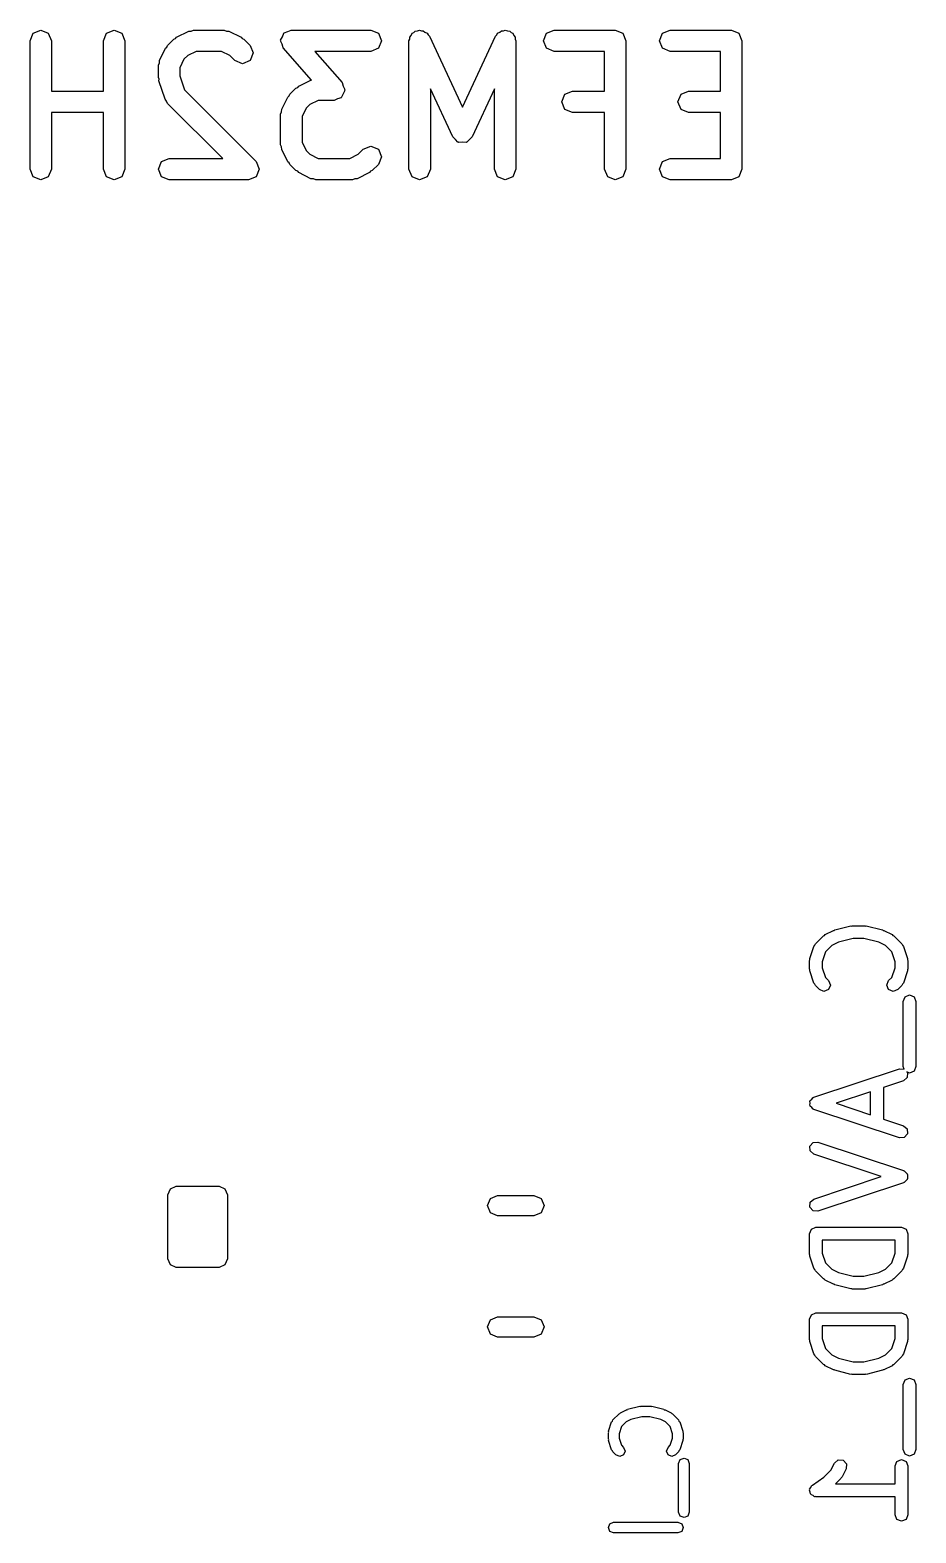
# Model space of a CAD drawing. Extents: x 43 to 429, y -149 to -20.
# Drawn here: x 390.79 to 396.05, y -47.81 to -38.89 of the extents above; entities that cross this region are included whole.
import ezdxf

# ---------------------------------------------------------------- set-up
doc = ezdxf.new("R2010")
doc.units = 0
doc.layers.add('BLACK', color=7, linetype='CONTINUOUS')

msp = doc.modelspace()

# ---------------------------------------------------------------- linework, layer by layer
at = {"layer": 'BLACK', "linetype": 'CONTINUOUS'}
for p, q in [((390.807, -38.9078), (390.852, -38.8892)), ((390.852, -38.8892), (390.896, -38.9078)), ((391.242, -38.9078), (391.287, -38.8892)), ((391.287, -38.8892), (391.332, -38.9078)), ((391.658, -38.9322), (391.73, -38.8959)), ((391.73, -38.8959), (391.745, -38.8949)), ((391.745, -38.8949), (391.759, -38.8892)), ((391.759, -38.8892), (391.94, -38.8892)), ((391.94, -38.8892), (391.954, -38.8949)), ((391.954, -38.8949), (391.969, -38.8959)), ((391.969, -38.8959), (392.041, -38.9322)), ((392.297, -38.9049), (392.319, -38.8978)), ((392.319, -38.8978), (392.339, -38.8892)), ((392.339, -38.8892), (392.811, -38.8892)), ((392.811, -38.8892), (392.856, -38.9078)), ((393.067, -38.9035), (393.074, -38.8952)), ((393.074, -38.8952), (393.088, -38.8946)), ((393.088, -38.8946), (393.101, -38.8892)), ((393.101, -38.8892), (393.112, -38.8935)), ((393.112, -38.8935), (393.123, -38.893)), ((393.123, -38.893), (393.133, -38.9025)), ((393.577, -38.9025), (393.588, -38.893)), ((393.588, -38.893), (393.599, -38.8935)), ((393.599, -38.8935), (393.609, -38.8892)), ((393.609, -38.8892), (393.622, -38.8946)), ((393.622, -38.8946), (393.636, -38.8952)), ((393.636, -38.8952), (393.644, -38.9035)), ((393.855, -38.9078), (393.9, -38.8892)), ((393.9, -38.8892), (394.262, -38.8892)), ((394.262, -38.8892), (394.307, -38.9078)), ((394.544, -38.9078), (394.589, -38.8892)), ((394.589, -38.8892), (394.952, -38.8892)), ((394.952, -38.8892), (394.997, -38.9078)), ((390.788, -38.9527), (390.807, -38.9078)), ((390.788, -39.7147), (390.788, -38.9527)), ((390.896, -38.9078), (390.915, -38.9527)), ((390.915, -38.9527), (390.915, -39.2521)), ((391.224, -38.9527), (391.242, -38.9078)), ((391.224, -39.2521), (391.224, -38.9527)), ((391.332, -38.9078), (391.35, -38.9527)), ((391.35, -38.9527), (391.35, -39.7147)), ((391.601, -38.99), (391.605, -38.9804)), ((391.605, -38.9804), (391.641, -38.9441)), ((391.641, -38.9441), (391.651, -38.9401)), ((391.651, -38.9401), (391.658, -38.9322)), ((392.041, -38.9322), (392.048, -38.9401)), ((392.048, -38.9401), (392.058, -38.9441)), ((392.058, -38.9441), (392.094, -38.9804)), ((392.094, -38.9804), (392.112, -39.0253)), ((392.276, -38.9485), (392.286, -38.9285)), ((392.277, -38.9506), (392.276, -38.9485)), ((392.276, -38.9527), (392.277, -38.9506)), ((392.284, -38.9734), (392.276, -38.9527)), ((392.291, -38.9945), (392.284, -38.9734)), ((392.286, -38.9285), (392.294, -38.9078)), ((392.294, -38.9078), (392.296, -38.9069)), ((392.296, -38.9069), (392.297, -38.9049)), ((392.856, -38.9078), (392.874, -38.9527)), ((392.874, -38.9527), (392.856, -38.9976)), ((393.038, -38.9527), (393.042, -38.9423)), ((393.038, -39.7147), (393.038, -38.9527)), ((393.042, -38.931), (393.051, -38.9207)), ((393.042, -38.9423), (393.042, -38.931)), ((393.051, -38.9207), (393.056, -38.9078)), ((393.056, -38.9078), (393.067, -38.9035)), ((393.133, -38.9025), (393.146, -38.9078)), ((393.146, -38.9078), (393.151, -38.9182)), ((393.151, -38.9182), (393.159, -38.9259)), ((393.159, -38.9259), (393.355, -39.3468)), ((393.355, -39.3468), (393.552, -38.9259)), ((393.552, -38.9259), (393.56, -38.9182)), ((393.56, -38.9182), (393.564, -38.9078)), ((393.564, -38.9078), (393.577, -38.9025)), ((393.644, -38.9035), (393.654, -38.9078)), ((393.654, -38.9078), (393.66, -38.9207)), ((393.66, -38.9207), (393.669, -38.931)), ((393.669, -38.931), (393.668, -38.9423)), ((393.668, -38.9423), (393.673, -38.9527)), ((393.673, -38.9527), (393.673, -39.7147)), ((393.836, -38.9527), (393.855, -38.9078)), ((393.855, -38.9976), (393.836, -38.9527)), ((394.307, -38.9078), (394.326, -38.9527)), ((394.326, -38.9527), (394.326, -39.7147)), ((394.525, -38.9527), (394.544, -38.9078)), ((394.544, -38.9976), (394.525, -38.9527)), ((394.997, -38.9078), (395.015, -38.9527)), ((395.015, -38.9527), (395.015, -39.7147)), ((391.556, -39.0842), (391.557, -39.0695)), ((391.557, -39.0695), (391.593, -38.9969)), ((391.593, -38.9969), (391.601, -38.99)), ((391.702, -39.0629), (391.677, -39.1128)), ((391.724, -39.0412), (391.702, -39.0629)), ((391.774, -39.0162), (391.724, -39.0412)), ((391.925, -39.0162), (391.774, -39.0162)), ((391.975, -39.0412), (391.925, -39.0162)), ((392.004, -39.0702), (391.975, -39.0412)), ((392.049, -39.0888), (392.004, -39.0702)), ((392.094, -39.0702), (392.049, -39.0888)), ((392.112, -39.0253), (392.094, -39.0702)), ((392.459, -39.186), (392.291, -38.9945)), ((392.811, -39.0162), (392.479, -39.0162)), ((392.479, -39.0162), (392.641, -39.2012)), ((392.856, -38.9976), (392.811, -39.0162)), ((393.9, -39.0162), (393.855, -38.9976)), ((394.199, -39.0162), (393.9, -39.0162)), ((394.199, -39.2521), (394.199, -39.0162)), ((394.589, -39.0162), (394.544, -38.9976)), ((394.888, -39.0162), (394.589, -39.0162)), ((394.888, -39.2521), (394.888, -39.0162)), ((391.55, -39.0979), (391.556, -39.0842)), ((391.55, -39.1704), (391.55, -39.0979)), ((391.677, -39.1128), (391.677, -39.1601)), ((391.677, -39.1601), (391.705, -39.245)), ((390.915, -39.2521), (391.224, -39.2521)), ((391.554, -39.1801), (391.55, -39.1704)), ((391.553, -39.1905), (391.554, -39.1801)), ((391.59, -39.2994), (391.553, -39.1905)), ((391.705, -39.245), (392.13, -39.6698)), ((392.331, -39.2707), (392.367, -39.2344)), ((392.367, -39.2344), (392.377, -39.2304)), ((392.377, -39.2304), (392.383, -39.2225)), ((392.383, -39.2225), (392.456, -39.1862)), ((392.456, -39.1862), (392.459, -39.186)), ((392.641, -39.2012), (392.648, -39.2224)), ((392.657, -39.2472), (392.647, -39.2673)), ((392.648, -39.2224), (392.657, -39.243)), ((392.657, -39.243), (392.656, -39.2451)), ((392.656, -39.2451), (392.657, -39.2472)), ((393.298, -39.5239), (393.165, -39.2389)), ((393.165, -39.2389), (393.165, -39.7147)), ((393.546, -39.2389), (393.413, -39.5239)), ((393.546, -39.7147), (393.546, -39.2389)), ((393.964, -39.2707), (394.008, -39.2521)), ((394.008, -39.2521), (394.199, -39.2521)), ((394.653, -39.2707), (394.698, -39.2521)), ((394.698, -39.2521), (394.888, -39.2521)), ((391.599, -39.3105), (391.59, -39.2994)), ((391.605, -39.3242), (391.599, -39.3105)), ((391.932, -39.6512), (391.605, -39.3242)), ((392.282, -39.3597), (392.319, -39.2872)), ((392.319, -39.2872), (392.327, -39.2803)), ((392.327, -39.2803), (392.331, -39.2707)), ((392.449, -39.3315), (392.428, -39.3532)), ((392.499, -39.3065), (392.449, -39.3315)), ((392.593, -39.3065), (392.499, -39.3065)), ((392.614, -39.2979), (392.593, -39.3065)), ((392.635, -39.2908), (392.614, -39.2979)), ((392.636, -39.2888), (392.635, -39.2908)), ((392.638, -39.2879), (392.636, -39.2888)), ((392.647, -39.2673), (392.638, -39.2879)), ((393.945, -39.3156), (393.964, -39.2707)), ((393.964, -39.3605), (393.945, -39.3156)), ((394.634, -39.3156), (394.653, -39.2707)), ((394.653, -39.3605), (394.634, -39.3156)), ((391.224, -39.3791), (390.915, -39.3791)), ((390.915, -39.3791), (390.915, -39.7147)), ((391.224, -39.7147), (391.224, -39.3791)), ((392.276, -39.3881), (392.281, -39.3745)), ((392.276, -39.5696), (392.276, -39.3881)), ((392.281, -39.3745), (392.282, -39.3597)), ((392.428, -39.3532), (392.403, -39.4031)), ((392.403, -39.4031), (392.403, -39.5546)), ((394.008, -39.3791), (393.964, -39.3605)), ((394.199, -39.3791), (394.008, -39.3791)), ((394.199, -39.7147), (394.199, -39.3791)), ((394.698, -39.3791), (394.653, -39.3605)), ((394.888, -39.3791), (394.698, -39.3791)), ((394.888, -39.6512), (394.888, -39.3791)), ((392.281, -39.5832), (392.276, -39.5696)), ((392.282, -39.598), (392.281, -39.5832)), ((392.319, -39.6705), (392.282, -39.598)), ((392.403, -39.5546), (392.428, -39.6045)), ((392.428, -39.6045), (392.449, -39.6262)), ((392.737, -39.6262), (392.766, -39.5972)), ((392.766, -39.5972), (392.811, -39.5786)), ((392.811, -39.5786), (392.856, -39.5972)), ((392.856, -39.5972), (392.874, -39.6421)), ((393.314, -39.5385), (393.298, -39.5239)), ((393.328, -39.5545), (393.314, -39.5385)), ((393.331, -39.5547), (393.328, -39.5545)), ((393.334, -39.5567), (393.331, -39.5547)), ((393.355, -39.5557), (393.334, -39.5567)), ((393.377, -39.5567), (393.355, -39.5557)), ((393.379, -39.5547), (393.377, -39.5567)), ((393.382, -39.5545), (393.379, -39.5547)), ((393.397, -39.5385), (393.382, -39.5545)), ((393.413, -39.5239), (393.397, -39.5385)), ((391.55, -39.7147), (391.569, -39.6698)), ((391.569, -39.6698), (391.614, -39.6512)), ((391.614, -39.6512), (391.932, -39.6512)), ((392.13, -39.6698), (392.149, -39.7147)), ((392.327, -39.6774), (392.319, -39.6705)), ((392.331, -39.687), (392.327, -39.6774)), ((392.367, -39.7233), (392.331, -39.687)), ((392.449, -39.6262), (392.499, -39.6512)), ((392.499, -39.6512), (392.687, -39.6512)), ((392.687, -39.6512), (392.737, -39.6262)), ((392.856, -39.687), (392.82, -39.7233)), ((392.874, -39.6421), (392.856, -39.687)), ((394.525, -39.7147), (394.544, -39.6698)), ((394.544, -39.6698), (394.589, -39.6512)), ((394.589, -39.6512), (394.888, -39.6512)), ((390.807, -39.7596), (390.788, -39.7147)), ((390.852, -39.7782), (390.807, -39.7596)), ((390.896, -39.7596), (390.852, -39.7782)), ((390.915, -39.7147), (390.896, -39.7596)), ((391.242, -39.7596), (391.224, -39.7147)), ((391.287, -39.7782), (391.242, -39.7596)), ((391.332, -39.7596), (391.287, -39.7782)), ((391.35, -39.7147), (391.332, -39.7596)), ((391.569, -39.7596), (391.55, -39.7147)), ((391.614, -39.7782), (391.569, -39.7596)), ((392.085, -39.7782), (391.614, -39.7782)), ((392.13, -39.7596), (392.085, -39.7782)), ((392.149, -39.7147), (392.13, -39.7596)), ((392.377, -39.7273), (392.367, -39.7233)), ((392.383, -39.7352), (392.377, -39.7273)), ((392.456, -39.7715), (392.383, -39.7352)), ((392.471, -39.7726), (392.456, -39.7715)), ((392.484, -39.7782), (392.471, -39.7726)), ((392.702, -39.7782), (392.484, -39.7782)), ((392.716, -39.7726), (392.702, -39.7782)), ((392.731, -39.7715), (392.716, -39.7726)), ((392.803, -39.7352), (392.731, -39.7715)), ((392.81, -39.7273), (392.803, -39.7352)), ((392.82, -39.7233), (392.81, -39.7273)), ((393.056, -39.7596), (393.038, -39.7147)), ((393.101, -39.7782), (393.056, -39.7596)), ((393.146, -39.7596), (393.101, -39.7782)), ((393.165, -39.7147), (393.146, -39.7596)), ((393.564, -39.7596), (393.546, -39.7147)), ((393.609, -39.7782), (393.564, -39.7596)), ((393.654, -39.7596), (393.609, -39.7782)), ((393.673, -39.7147), (393.654, -39.7596)), ((394.218, -39.7596), (394.199, -39.7147)), ((394.262, -39.7782), (394.218, -39.7596)), ((394.307, -39.7596), (394.262, -39.7782)), ((394.326, -39.7147), (394.307, -39.7596)), ((394.544, -39.7596), (394.525, -39.7147)), ((394.589, -39.7782), (394.544, -39.7596)), ((394.952, -39.7782), (394.589, -39.7782)), ((394.997, -39.7596), (394.952, -39.7782)), ((395.015, -39.7147), (394.997, -39.7596)), ((395.509, -44.2587), (395.558, -44.2345)), ((395.558, -44.2345), (395.562, -44.2342)), ((395.562, -44.2342), (395.566, -44.2316)), ((395.566, -44.2316), (395.662, -44.2074)), ((395.662, -44.2074), (395.667, -44.2081)), ((395.667, -44.2081), (395.672, -44.2063)), ((395.672, -44.2063), (395.744, -44.2063)), ((395.744, -44.2063), (395.749, -44.2081)), ((395.749, -44.2081), (395.753, -44.2074)), ((395.753, -44.2074), (395.85, -44.2316)), ((395.85, -44.2316), (395.854, -44.2342)), ((395.854, -44.2342), (395.858, -44.2345)), ((395.858, -44.2345), (395.906, -44.2587)), ((395.418, -44.4017), (395.442, -44.3291)), ((395.442, -44.3291), (395.448, -44.3224)), ((395.448, -44.3224), (395.451, -44.3142)), ((395.451, -44.3142), (395.499, -44.2658)), ((395.499, -44.2658), (395.505, -44.2634)), ((395.505, -44.2634), (395.509, -44.2587)), ((395.549, -44.3241), (395.511, -44.3617)), ((395.588, -44.3045), (395.549, -44.3241)), ((395.676, -44.2825), (395.588, -44.3045)), ((395.739, -44.2825), (395.676, -44.2825)), ((395.828, -44.3045), (395.739, -44.2825)), ((395.867, -44.3241), (395.828, -44.3045)), ((395.904, -44.3617), (395.867, -44.3241)), ((395.906, -44.2587), (395.91, -44.2634)), ((395.91, -44.2634), (395.916, -44.2658)), ((395.916, -44.2658), (395.965, -44.3142)), ((395.965, -44.3142), (395.968, -44.3224)), ((395.968, -44.3224), (395.974, -44.3291)), ((395.974, -44.3291), (395.998, -44.4017)), ((395.416, -44.4137), (395.418, -44.4079)), ((395.416, -44.4621), (395.416, -44.4137)), ((395.418, -44.4079), (395.418, -44.4017)), ((395.511, -44.3617), (395.492, -44.4199)), ((395.492, -44.4199), (395.492, -44.4559)), ((395.924, -44.4199), (395.904, -44.3617)), ((395.924, -44.4559), (395.924, -44.4199)), ((395.998, -44.4017), (395.998, -44.4079)), ((395.998, -44.4079), (396, -44.4137)), ((396, -44.4137), (396, -44.4621)), ((395.418, -44.4679), (395.416, -44.4621)), ((395.418, -44.4741), (395.418, -44.4679)), ((395.442, -44.5467), (395.418, -44.4741)), ((395.492, -44.4559), (395.511, -44.5141)), ((395.511, -44.5141), (395.529, -44.5319)), ((395.886, -44.5319), (395.904, -44.5141)), ((395.904, -44.5141), (395.924, -44.4559)), ((395.998, -44.4741), (395.974, -44.5467)), ((396, -44.4621), (395.998, -44.4679)), ((395.998, -44.4679), (395.998, -44.4741)), ((395.448, -44.5534), (395.442, -44.5467)), ((395.451, -44.5616), (395.448, -44.5534)), ((395.475, -44.5858), (395.451, -44.5616)), ((395.502, -44.597), (395.475, -44.5858)), ((395.529, -44.5858), (395.502, -44.597)), ((395.529, -44.5319), (395.54, -44.5589)), ((395.54, -44.5589), (395.529, -44.5858)), ((395.875, -44.5589), (395.886, -44.5319)), ((395.886, -44.5858), (395.875, -44.5589)), ((395.913, -44.597), (395.886, -44.5858)), ((395.94, -44.5858), (395.913, -44.597)), ((395.965, -44.5616), (395.94, -44.5858)), ((395.968, -44.5534), (395.965, -44.5616)), ((395.974, -44.5467), (395.968, -44.5534)), ((395.972, -44.6556), (395.983, -44.6287)), ((395.972, -45.0427), (395.972, -44.6556)), ((395.983, -44.6287), (396.01, -44.6175)), ((396.01, -44.6175), (396.037, -44.6287)), ((396.037, -44.6287), (396.048, -44.6556)), ((396.048, -44.6556), (396.048, -45.0427)), ((395.442, -45.2242), (395.95, -45.0549)), ((395.95, -45.0549), (395.978, -45.0569)), ((395.978, -45.0569), (395.972, -45.0427)), ((396.048, -45.0427), (396.037, -45.0696)), ((395.974, -45.1272), (395.855, -45.1669)), ((395.996, -45.1081), (395.974, -45.1272)), ((396.01, -45.0808), (395.993, -45.0738)), ((395.993, -45.0738), (395.998, -45.079)), ((395.998, -45.079), (395.996, -45.1081)), ((396.037, -45.0696), (396.01, -45.0808)), ((395.429, -45.2354), (395.437, -45.2263)), ((395.437, -45.2263), (395.44, -45.2261)), ((395.44, -45.2261), (395.442, -45.2242)), ((395.779, -45.1923), (395.574, -45.2604)), ((395.779, -45.3285), (395.779, -45.1923)), ((395.855, -45.1669), (395.855, -45.3539)), ((395.418, -45.2483), (395.42, -45.2462)), ((395.419, -45.2604), (395.418, -45.2483)), ((395.418, -45.2724), (395.419, -45.2604)), ((395.42, -45.2746), (395.418, -45.2724)), ((395.42, -45.2433), (395.429, -45.2354)), ((395.42, -45.2462), (395.42, -45.2433)), ((395.42, -45.2774), (395.42, -45.2746)), ((395.429, -45.2853), (395.42, -45.2774)), ((395.437, -45.2945), (395.429, -45.2853)), ((395.44, -45.2947), (395.437, -45.2945)), ((395.442, -45.2965), (395.44, -45.2947)), ((395.95, -45.4659), (395.442, -45.2965)), ((395.574, -45.2604), (395.779, -45.3285)), ((395.855, -45.3539), (395.974, -45.3936)), ((395.974, -45.3936), (395.996, -45.4127)), ((395.418, -45.5144), (395.437, -45.4924)), ((395.437, -45.4924), (395.466, -45.4903)), ((395.466, -45.4903), (395.974, -45.6597)), ((395.979, -45.4638), (395.95, -45.4659)), ((395.998, -45.4418), (395.979, -45.4638)), ((395.996, -45.4127), (395.998, -45.4418)), ((395.42, -45.5435), (395.418, -45.5144)), ((395.442, -45.5626), (395.42, -45.5435)), ((395.841, -45.6958), (395.442, -45.5626)), ((395.974, -45.6597), (395.976, -45.6615)), ((395.976, -45.6615), (395.979, -45.6617)), ((395.979, -45.6617), (395.987, -45.6709)), ((395.987, -45.6709), (395.996, -45.6788)), ((395.996, -45.6788), (395.996, -45.6816)), ((391.606, -45.8033), (391.621, -45.7679)), ((391.621, -45.7679), (391.656, -45.7533)), ((391.656, -45.7533), (391.91, -45.7533)), ((391.91, -45.7533), (391.945, -45.7679)), ((391.945, -45.7679), (391.96, -45.8033)), ((395.442, -45.829), (395.841, -45.6958)), ((395.974, -45.732), (395.466, -45.9013)), ((395.976, -45.7301), (395.974, -45.732)), ((395.979, -45.7299), (395.976, -45.7301)), ((395.987, -45.7208), (395.979, -45.7299)), ((395.996, -45.7128), (395.987, -45.7208)), ((395.996, -45.6816), (395.998, -45.6838)), ((395.998, -45.7079), (395.996, -45.71)), ((395.996, -45.71), (395.996, -45.7128)), ((395.998, -45.6838), (395.997, -45.6958)), ((395.997, -45.6958), (395.998, -45.7079)), ((391.606, -46.1843), (391.606, -45.8033)), ((391.96, -45.8033), (391.96, -46.1843)), ((393.504, -45.868), (393.522, -45.8256)), ((393.522, -45.8256), (393.564, -45.808)), ((393.564, -45.808), (393.78, -45.808)), ((393.78, -45.808), (393.822, -45.8256)), ((393.822, -45.8256), (393.84, -45.868)), ((395.418, -45.8772), (395.42, -45.8481)), ((395.42, -45.8481), (395.442, -45.829)), ((393.522, -45.9104), (393.504, -45.868)), ((393.564, -45.928), (393.522, -45.9104)), ((393.78, -45.928), (393.564, -45.928)), ((393.822, -45.9104), (393.78, -45.928)), ((393.84, -45.868), (393.822, -45.9104)), ((395.437, -45.8992), (395.418, -45.8772)), ((395.466, -45.9013), (395.437, -45.8992)), ((395.416, -46.0345), (395.427, -46.0075)), ((395.416, -46.1554), (395.416, -46.0345)), ((395.427, -46.0075), (395.454, -45.9964)), ((395.454, -45.9964), (395.962, -45.9964)), ((395.962, -45.9964), (395.989, -46.0075)), ((395.989, -46.0075), (396, -46.0345)), ((396, -46.0345), (396, -46.1554)), ((395.492, -46.0726), (395.492, -46.1492)), ((395.924, -46.0726), (395.492, -46.0726)), ((395.924, -46.1492), (395.924, -46.0726)), ((391.621, -46.2196), (391.606, -46.1843)), ((391.96, -46.1843), (391.945, -46.2196)), ((395.418, -46.1612), (395.416, -46.1554)), ((395.418, -46.1675), (395.418, -46.1612)), ((395.442, -46.24), (395.418, -46.1675)), ((395.492, -46.1492), (395.511, -46.2074)), ((395.511, -46.2074), (395.549, -46.2451)), ((395.867, -46.2451), (395.904, -46.2074)), ((395.904, -46.2074), (395.924, -46.1492)), ((395.998, -46.1675), (395.974, -46.24)), ((396, -46.1554), (395.998, -46.1612)), ((395.998, -46.1612), (395.998, -46.1675)), ((391.656, -46.2343), (391.621, -46.2196)), ((391.91, -46.2343), (391.656, -46.2343)), ((391.945, -46.2196), (391.91, -46.2343)), ((395.448, -46.2467), (395.442, -46.24)), ((395.451, -46.2549), (395.448, -46.2467)), ((395.499, -46.3033), (395.451, -46.2549)), ((395.505, -46.3057), (395.499, -46.3033)), ((395.549, -46.2451), (395.588, -46.2646)), ((395.588, -46.2646), (395.676, -46.2867)), ((395.676, -46.2867), (395.739, -46.2867)), ((395.739, -46.2867), (395.828, -46.2646)), ((395.828, -46.2646), (395.867, -46.2451)), ((395.916, -46.3033), (395.91, -46.3057)), ((395.965, -46.2549), (395.916, -46.3033)), ((395.968, -46.2467), (395.965, -46.2549)), ((395.974, -46.24), (395.968, -46.2467)), ((395.509, -46.3105), (395.505, -46.3057)), ((395.558, -46.3346), (395.509, -46.3105)), ((395.562, -46.335), (395.558, -46.3346)), ((395.566, -46.3375), (395.562, -46.335)), ((395.662, -46.3617), (395.566, -46.3375)), ((395.667, -46.361), (395.662, -46.3617)), ((395.672, -46.3629), (395.667, -46.361)), ((395.744, -46.3629), (395.672, -46.3629)), ((395.749, -46.361), (395.744, -46.3629)), ((395.753, -46.3617), (395.749, -46.361)), ((395.85, -46.3375), (395.753, -46.3617)), ((395.854, -46.335), (395.85, -46.3375)), ((395.858, -46.3346), (395.854, -46.335)), ((395.906, -46.3105), (395.858, -46.3346)), ((395.91, -46.3057), (395.906, -46.3105)), ((393.504, -46.588), (393.522, -46.5456)), ((393.522, -46.5456), (393.564, -46.528)), ((393.564, -46.528), (393.78, -46.528)), ((393.78, -46.528), (393.822, -46.5456)), ((393.822, -46.5456), (393.84, -46.588)), ((395.416, -46.5425), (395.427, -46.5155)), ((395.416, -46.6634), (395.416, -46.5425)), ((395.427, -46.5155), (395.454, -46.5044)), ((395.454, -46.5044), (395.962, -46.5044)), ((395.962, -46.5044), (395.989, -46.5155)), ((395.989, -46.5155), (396, -46.5425)), ((396, -46.5425), (396, -46.6634)), ((393.522, -46.6304), (393.504, -46.588)), ((393.564, -46.648), (393.522, -46.6304)), ((393.78, -46.648), (393.564, -46.648)), ((393.822, -46.6304), (393.78, -46.648)), ((393.84, -46.588), (393.822, -46.6304)), ((395.492, -46.5806), (395.492, -46.6572)), ((395.924, -46.5806), (395.492, -46.5806)), ((395.492, -46.6572), (395.511, -46.7154)), ((395.904, -46.7154), (395.924, -46.6572)), ((395.924, -46.6572), (395.924, -46.5806)), ((395.418, -46.6692), (395.416, -46.6634)), ((395.418, -46.6755), (395.418, -46.6692)), ((395.442, -46.748), (395.418, -46.6755)), ((395.448, -46.7547), (395.442, -46.748)), ((395.511, -46.7154), (395.549, -46.7531)), ((395.867, -46.7531), (395.904, -46.7154)), ((395.974, -46.748), (395.968, -46.7547)), ((395.998, -46.6755), (395.974, -46.748)), ((396, -46.6634), (395.998, -46.6692)), ((395.998, -46.6692), (395.998, -46.6755)), ((395.451, -46.7629), (395.448, -46.7547)), ((395.499, -46.8113), (395.451, -46.7629)), ((395.505, -46.8137), (395.499, -46.8113)), ((395.509, -46.8185), (395.505, -46.8137)), ((395.558, -46.8426), (395.509, -46.8185)), ((395.549, -46.7531), (395.588, -46.7726)), ((395.588, -46.7726), (395.676, -46.7947)), ((395.676, -46.7947), (395.739, -46.7947)), ((395.739, -46.7947), (395.828, -46.7726)), ((395.828, -46.7726), (395.867, -46.7531)), ((395.906, -46.8185), (395.858, -46.8426)), ((395.91, -46.8137), (395.906, -46.8185)), ((395.916, -46.8113), (395.91, -46.8137)), ((395.965, -46.7629), (395.916, -46.8113)), ((395.968, -46.7547), (395.965, -46.7629)), ((395.562, -46.843), (395.558, -46.8426)), ((395.566, -46.8455), (395.562, -46.843)), ((395.662, -46.8697), (395.566, -46.8455)), ((395.667, -46.869), (395.662, -46.8697)), ((395.672, -46.8709), (395.667, -46.869)), ((395.744, -46.8709), (395.672, -46.8709)), ((395.749, -46.869), (395.744, -46.8709)), ((395.753, -46.8697), (395.749, -46.869)), ((395.85, -46.8455), (395.753, -46.8697)), ((395.854, -46.843), (395.85, -46.8455)), ((395.858, -46.8426), (395.854, -46.843)), ((395.972, -46.9295), (395.983, -46.9026)), ((395.983, -46.9026), (396.01, -46.8914)), ((396.01, -46.8914), (396.037, -46.9026)), ((396.037, -46.9026), (396.048, -46.9295)), ((395.972, -47.3166), (395.972, -46.9295)), ((396.048, -46.9295), (396.048, -47.3166)), ((394.249, -47.1399), (394.285, -47.1036)), ((394.285, -47.1036), (394.29, -47.1016)), ((394.29, -47.1016), (394.294, -47.0977)), ((394.294, -47.0977), (394.33, -47.0795)), ((394.33, -47.0795), (394.333, -47.0793)), ((394.333, -47.0793), (394.336, -47.0771)), ((394.336, -47.0771), (394.409, -47.059)), ((394.409, -47.059), (394.413, -47.0596)), ((394.413, -47.0596), (394.417, -47.058)), ((394.417, -47.058), (394.471, -47.058)), ((394.471, -47.058), (394.475, -47.0596)), ((394.475, -47.0596), (394.479, -47.059)), ((394.479, -47.059), (394.551, -47.0771)), ((394.551, -47.0771), (394.554, -47.0793)), ((394.554, -47.0793), (394.558, -47.0795)), ((394.558, -47.0795), (394.594, -47.0977)), ((394.594, -47.0977), (394.598, -47.1016)), ((394.598, -47.1016), (394.602, -47.1036)), ((394.602, -47.1036), (394.639, -47.1399)), ((394.223, -47.2067), (394.241, -47.1523)), ((394.241, -47.1523), (394.246, -47.1467)), ((394.246, -47.1467), (394.249, -47.1399)), ((394.299, -47.1795), (394.285, -47.2219)), ((394.327, -47.1522), (394.299, -47.1795)), ((394.355, -47.1379), (394.327, -47.1522)), ((394.421, -47.1215), (394.355, -47.1379)), ((394.467, -47.1215), (394.421, -47.1215)), ((394.533, -47.1379), (394.467, -47.1215)), ((394.561, -47.1522), (394.533, -47.1379)), ((394.588, -47.1795), (394.561, -47.1522)), ((394.603, -47.2219), (394.588, -47.1795)), ((394.639, -47.1399), (394.641, -47.1467)), ((394.641, -47.1467), (394.646, -47.1523)), ((394.646, -47.1523), (394.664, -47.2067)), ((394.222, -47.2168), (394.224, -47.212)), ((394.222, -47.2531), (394.222, -47.2168)), ((394.224, -47.2579), (394.222, -47.2531)), ((394.224, -47.212), (394.223, -47.2067)), ((394.223, -47.2631), (394.224, -47.2579)), ((394.241, -47.3175), (394.223, -47.2631)), ((394.285, -47.2219), (394.285, -47.2479)), ((394.285, -47.2479), (394.299, -47.2903)), ((394.588, -47.2903), (394.603, -47.2479)), ((394.603, -47.2479), (394.603, -47.2219)), ((394.664, -47.2631), (394.646, -47.3175)), ((394.664, -47.2067), (394.664, -47.212)), ((394.664, -47.212), (394.666, -47.2168)), ((394.666, -47.2531), (394.664, -47.2579)), ((394.664, -47.2579), (394.664, -47.2631)), ((394.666, -47.2168), (394.666, -47.2531)), ((394.246, -47.3231), (394.241, -47.3175)), ((394.249, -47.33), (394.246, -47.3231)), ((394.267, -47.3481), (394.249, -47.33)), ((394.29, -47.3574), (394.267, -47.3481)), ((394.312, -47.3481), (394.29, -47.3574)), ((394.299, -47.2903), (394.312, -47.3032)), ((394.312, -47.3032), (394.321, -47.3256)), ((394.321, -47.3256), (394.312, -47.3481)), ((394.566, -47.3256), (394.576, -47.3032)), ((394.576, -47.3481), (394.566, -47.3256)), ((394.576, -47.3032), (394.588, -47.2903)), ((394.598, -47.3574), (394.576, -47.3481)), ((394.621, -47.3481), (394.598, -47.3574)), ((394.639, -47.33), (394.621, -47.3481)), ((394.641, -47.3231), (394.639, -47.33)), ((394.646, -47.3175), (394.641, -47.3231)), ((394.648, -47.3758), (394.671, -47.3665)), ((394.671, -47.3665), (394.693, -47.3758)), ((395.983, -47.3435), (395.972, -47.3166)), ((396.01, -47.3547), (395.983, -47.3435)), ((396.037, -47.3435), (396.01, -47.3547)), ((396.048, -47.3166), (396.037, -47.3435)), ((394.639, -47.3982), (394.648, -47.3758)), ((394.639, -47.6885), (394.639, -47.3982)), ((394.693, -47.3758), (394.702, -47.3982)), ((394.702, -47.3982), (394.702, -47.6885)), ((395.502, -47.4805), (395.543, -47.4391)), ((395.543, -47.4391), (395.565, -47.3963)), ((395.565, -47.3963), (395.587, -47.3772)), ((395.587, -47.3772), (395.616, -47.3793)), ((395.633, -47.4304), (395.609, -47.4788)), ((395.616, -47.3793), (395.635, -47.4013)), ((395.635, -47.4013), (395.633, -47.4304)), ((395.924, -47.4133), (395.935, -47.3864)), ((395.924, -47.5204), (395.924, -47.4133)), ((395.935, -47.3864), (395.962, -47.3752)), ((395.962, -47.3752), (395.989, -47.3864)), ((395.989, -47.3864), (396, -47.4133)), ((396, -47.4133), (396, -47.7036)), ((395.416, -47.551), (395.423, -47.5418)), ((395.417, -47.5549), (395.416, -47.551)), ((395.423, -47.5418), (395.427, -47.5315)), ((395.427, -47.5315), (395.43, -47.53)), ((395.43, -47.53), (395.433, -47.5268)), ((395.433, -47.5268), (395.502, -47.4805)), ((395.602, -47.4887), (395.57, -47.5204)), ((395.57, -47.5204), (395.924, -47.5204)), ((395.604, -47.4829), (395.602, -47.4887)), ((395.609, -47.4788), (395.604, -47.4829)), ((395.416, -47.5585), (395.417, -47.5549)), ((395.42, -47.5687), (395.416, -47.5585)), ((395.422, -47.5796), (395.42, -47.5687)), ((395.425, -47.5818), (395.422, -47.5796)), ((395.427, -47.5854), (395.425, -47.5818)), ((395.437, -47.5897), (395.427, -47.5854)), ((395.446, -47.5958), (395.437, -47.5897)), ((395.45, -47.5951), (395.446, -47.5958)), ((395.454, -47.5966), (395.45, -47.5951)), ((395.924, -47.5966), (395.454, -47.5966)), ((395.924, -47.7036), (395.924, -47.5966)), ((394.648, -47.711), (394.639, -47.6885)), ((394.671, -47.7203), (394.648, -47.711)), ((394.693, -47.711), (394.671, -47.7203)), ((394.702, -47.6885), (394.693, -47.711)), ((395.935, -47.7306), (395.924, -47.7036)), ((395.962, -47.7417), (395.935, -47.7306)), ((395.989, -47.7306), (395.962, -47.7417)), ((396, -47.7036), (395.989, -47.7306)), ((394.222, -47.7792), (394.231, -47.7568)), ((394.231, -47.8017), (394.222, -47.7792)), ((394.231, -47.7568), (394.253, -47.7475)), ((394.253, -47.811), (394.231, -47.8017)), ((394.253, -47.7475), (394.634, -47.7475)), ((394.634, -47.811), (394.253, -47.811)), ((394.634, -47.7475), (394.657, -47.7568)), ((394.657, -47.8017), (394.634, -47.811)), ((394.657, -47.7568), (394.666, -47.7792)), ((394.666, -47.7792), (394.657, -47.8017))]:
    msp.add_line(p, q, dxfattribs=at)

doc.saveas('drawing.dxf')
